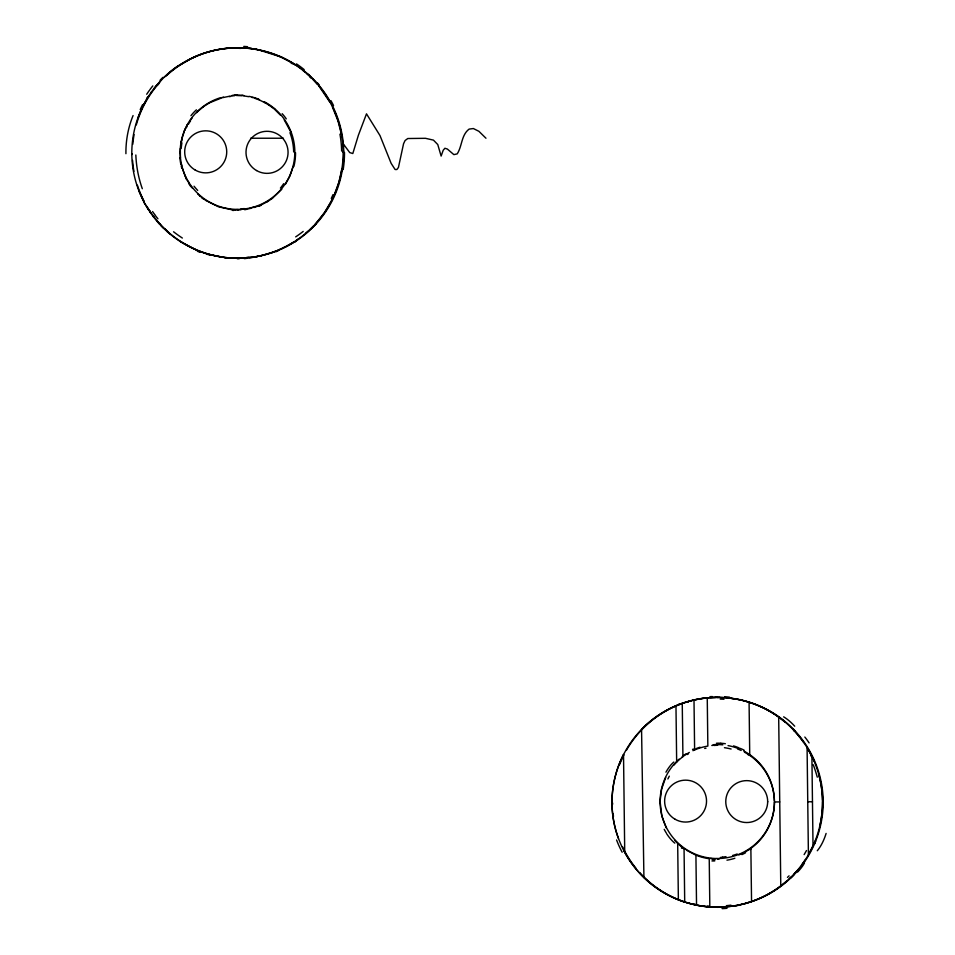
<?xml version="1.0" encoding="UTF-8"?>
<svg xmlns="http://www.w3.org/2000/svg" width="955" height="955" viewBox="0 0 955 955"><rect width="100%" height="100%" fill="white"/><g stroke="black" fill="none" stroke-linecap="round" stroke-linejoin="round"><path stroke-width="1.43" d="M767.677 801.591A20.962 20.962 0 0 1 736.245 819.736A20.962 20.962 0 0 1 736.245 783.434A20.962 20.962 0 0 1 767.677 801.591L767.677 801.913M294.844 152.657L294.809 152.705A57.252 57.252 0 0 1 237.843 209.384M679.089 759.141A57.073 57.073 0 0 0 660.084 801.102L661.6 789.105L665.683 777.525M779.734 801.925L774.386 801.961A56.954 56.954 0 0 1 750.881 848.35L750.594 848.565M180.328 148.491L180.411 157.909M180.173 153.433L180.197 151.845L180.173 152.681A57.24 57.24 0 0 0 237.091 209.384M660.108 802.964L660.144 801.758L661.779 815.797L666.292 827.901M660.096 802.212L660.144 801.102M341.771 169.322L338.93 182.119L333.892 195.906M181.056 142.665L181.378 141.018M819.605 826.708C823.652 809.888 823.437 792.065 818.96 775.341M293.221 166.23L289.866 176.162L285.342 184.434M181.88 138.845L184.267 131.504M137.771 118.408L141.662 108.81M815.021 841.128L814.018 843.552M184.936 129.916L185.604 128.459M186.022 127.612L187.096 125.535M332.018 199.87L324.342 212.846L314.971 224.521M623.472 754.605C610.221 780.247 608.311 811.44 618.446 838.49M143.477 105.098L146.903 98.938M148.013 97.124L148.777 95.93M805.244 859.858L801.567 865.099M190.033 120.736L190.403 120.211A15.005 3.832 -54.7 0 1 191.489 118.742L192.134 117.847M151.224 92.325L151.666 91.704M154.376 88.087L157.229 84.613M281.785 189.245L272.521 198.174M797.115 870.638L796.554 871.294M673.776 765.218L676.665 762.138A57.109 57.109 0 0 1 682.921 756.718L682.252 703.298L682.992 703.035M795.014 873.001L794.106 873.992M159.485 82.07L161.55 79.874M313.825 225.726L310.005 229.51M196.623 112.69L198.21 111.114M790.919 877.239L789.284 878.803M164.165 77.271L166.958 74.681M236.374 95.572L237.377 95.106M722.828 744.84A57.073 57.073 0 0 0 717.718 744.59L716.31 745.163L717.671 745.139M717.074 745.139L717.718 744.53M198.628 110.732L203.475 106.709M309.11 230.358L305.779 233.295M787.362 880.558L780.772 885.965A105.348 105.348 0 0 1 751.549 901.52L745.139 903.49M683.183 756.503L683.983 755.894M750.869 848.374L751.549 901.52M271.232 199.129L268.033 201.242M685.01 755.142L689.331 752.409M298.258 239.096L295.919 240.708M177.26 66.552L192.91 57.587M749.305 849.449L745.616 851.729M294.486 241.639L285.151 246.951M266.982 201.875L261.372 204.8M208.703 103.331L204.561 105.933A6.804 0.919 -36.4 0 0 203.451 106.697M742.453 853.388L738.848 854.952M283.146 247.954L278.06 250.222M194.414 56.906C208.369 50.675 223.685 47.535 238.953 47.762M692.888 750.666L694.619 749.95A57.276 57.276 0 0 1 707.846 746.07L707.249 697.795A105.516 105.516 0 0 0 693.999 699.92L692.065 700.373M682.252 703.298C666.996 708.491 652.134 718.315 641.557 729.345L643.921 877.597M259.593 205.564L253.875 207.545M276.21 250.962L273.464 252.001M272.402 252.383L262.195 255.379M684.568 702.51L691.253 700.576M221.536 97.971L210.196 102.519A67.578 59.091 85.1 0 0 208.727 103.379M222.813 97.625L229.797 96.18M743.969 903.812L739.731 904.827M261.037 255.654L256.835 256.525M250.652 208.381L246.08 209.252M733.452 905.997L731.649 906.259M250.759 257.468L249.279 257.647M231.098 96.013L234.775 95.631M711.809 745.485L713.182 745.342M246.271 257.946L247.023 257.874M235.646 209.885L237.329 209.897M710.472 697.544L719.843 697.353M241.03 209.778L238.225 209.885M244.062 258.101L236.542 258.304M721.503 907.166L719.843 907.226M719.079 859.106L716.907 858.521A57.073 57.073 0 0 1 660.084 801.854M235.396 209.909L233.008 209.814M718.136 859.13L716.907 858.521M240.087 258.292L238.774 258.304M715.247 697.341L717.253 697.329M718.542 907.238L719.413 907.238L713.063 907.166M236.518 47.762L237.485 47.75M718.888 907.238L718.972 907.238A8.87 0.669 -2.5 0 1 717.324 907.334M237.7 209.885L237.091 209.443L238.273 209.885M716.465 697.329L717.157 697.329M807.751 801.77L812.466 801.746M717.527 858.521L717.611 858.521A57.073 57.073 0 0 0 774.493 801.961M237.377 95.548L241.794 95.715M250.58 138.236L283.456 138.236M236.1 258.304L225.678 257.659M714.483 859.13L713.325 859.082M712.036 907.119L711.738 907.107A12.14 0.609 4.7 0 0 712.716 907.119M246.617 48.144L247.297 48.204M231.707 209.706L218.564 206.829L206.149 200.598M729.071 697.986L731.757 698.332M243.895 95.918L248.778 96.694M224.234 257.48L208.882 254.376M251.177 48.645L256.346 49.445M734.992 698.821L740.519 699.92M686.418 850.189L695.92 855.167A57.276 57.276 0 0 0 709.231 858.724L709.828 906.987A105.528 105.528 0 0 1 696.541 905.197L686.812 902.773M258.745 49.911L279.934 56.632M742.632 700.421L749.078 702.235A105.36 105.36 0 0 1 778.683 717.062L785.404 722.314M252.025 97.47L252.657 97.649M205.934 253.505L201.398 251.977M254.209 98.102L258.423 99.607M685.463 902.356C670.78 897.796 655.631 889.045 644.148 877.812M200.574 251.666L198.401 250.831M737.547 748.911L741.176 750.475M196.145 249.912L180.209 241.472M259.605 100.096L265.323 102.889M281.976 57.563L291.478 62.564M744.387 752.098L748.123 754.319M266.397 103.51L269.656 105.611M292.934 63.448L295.334 64.976M685.129 849.389L684.055 848.697A57.121 57.121 0 0 1 677.68 843.42L678.372 899.837M748.971 754.88L749.735 755.405A56.954 56.954 0 0 1 774.398 801.197L774.386 801.209A57.073 57.073 0 0 0 743.778 751.036M203.367 198.664L205.038 199.846A6.888 0.645 34.4 0 0 206.125 200.55M271.005 106.578L273.679 108.631M202.305 197.864L200.061 196.05M303.045 70.515L305.516 72.532M169.632 233.7L166.755 231.206M306.746 73.583L310.876 77.367M199.631 195.691L197.613 193.853M274.968 109.718L280.531 115.233M163.83 228.472L161.025 225.643M485.964 138.236L478.897 131.301L473.37 128.543L469.108 129.104C461.229 135.025 462.22 146.163 457.206 153.886L453.864 154.626L447.358 149.04L444.911 148.264L443.216 150.245L441.126 156.071L437.772 144.551L433.451 140.122L425.464 138.308L407.785 138.523L405.063 140.552L403.559 143.728L398.438 167.459L396.886 169.513L395.107 169.513L391.144 163.365L379.995 135.574L366.493 113.848L358.412 135.18L352.813 153.528L349.745 152.597L343.191 143.775M677.37 843.122L674.708 840.293M312.524 78.99L317.442 84.303M792.531 728.94L793.187 729.62M794.823 731.351L795.396 731.984A12.296 1.588 49.6 0 1 799.562 737.117M159.569 224.091L156.608 220.724M319.042 86.201L330.036 102.412M799.98 737.415L803.8 742.572M153.313 216.594L153.767 217.203M191.131 186.464L191.525 186.989A14.862 4.154 52.8 0 0 192.588 188.41M284.244 119.912L290.905 132.22M150.747 213.072L149.947 211.903M148.765 210.124L145.136 204.084M188.04 181.713L186.894 179.647M624.689 852.266L623.651 850.308M144.145 202.245L138.964 190.893M186.452 178.788L185.628 177.105M332.495 107.151L338.034 120.999L341.281 133.915M812.968 758.64L814.03 761.051M185.007 175.732L182.298 168.164M181.713 165.86L181.319 164.105M823.079 800.29L823.103 801.687M612.621 804.277L612.597 802.976M343.633 151.033L343.645 152.43M343.024 151.379L343.036 152.251M294.797 151.941L294.844 151.941A57.24 57.24 0 0 0 264.081 101.624M131.909 154.507L131.897 153.719L131.909 154.328M778.683 717.062L780.772 885.965M749.078 702.235L749.735 755.405M693.999 699.92L694.619 749.95M695.92 855.167L696.541 905.197M684.055 848.697L684.711 902.117M675.973 705.733L676.665 762.138M623.52 754.522L624.725 852.349A104.978 104.978 0 0 0 643.336 877.012M611.988 803.322L612.012 804.277A105.11 105.11 0 0 0 717.838 907.154M611.988 803.239L611.988 802.892A105.098 105.098 0 0 1 715.247 697.437M343.74 152.43A105.42 105.42 0 0 1 240.087 258.196M343.132 152.43A105.42 105.42 0 0 1 146.927 206.376M144.348 201.744A105.42 105.42 0 0 1 137.389 185.186M133.939 171.339A105.42 105.42 0 0 1 132.566 160.428M132.805 144.253A105.42 105.42 0 0 1 134.07 134.643M136.302 124.902A105.42 105.42 0 0 1 159.664 82.548M166.313 75.827A105.42 105.42 0 0 1 343.239 151.021M237.485 47.846A105.432 105.432 0 0 1 343.728 151.021M131.802 153.636A105.42 105.42 0 0 1 235.467 47.869M238.07 258.208A105.432 105.432 0 0 1 131.826 155.032M237.95 95.154A57.24 57.24 0 0 1 243.071 95.416M254.961 97.84A57.24 57.24 0 0 1 258.901 99.248M180.149 151.845A57.252 57.252 0 0 1 220.259 97.78M232.101 95.405A57.252 57.252 0 0 1 237.198 95.154M344.492 152.418A96.228 89.448 89 0 1 343.179 169.584M333.009 194.617A56.417 23.815 -75.2 0 1 331.254 198.437M315.95 223.983A17.178 2.567 -43.1 0 1 314.696 225.344M303.177 231.432A119.578 90.092 -0.1 0 1 295.668 236.876M296.408 241.006A84.947 52.298 -11.4 0 1 294.976 241.949M285.02 246.856A18.443 3.259 -25.9 0 1 283.098 247.799M277.965 250.95A30.608 9.264 -25.8 0 1 275.983 251.738M273.178 252.156A9.753 0.633 -21.6 0 1 272.068 252.55M262.1 255.451A13.979 1.552 -15.5 0 1 260.906 255.725M257.182 256.668A37.317 9.407 -3.3 0 1 255.618 256.955A27.17 6.231 -3.9 0 1 250.974 257.635M248.945 257.134A40.408 13.477 -2.5 0 1 246.772 257.349M246.426 258.423A42.641 19.768 -1.1 0 1 244.17 258.59M239.216 258.733A10.23 1.444 -1.7 0 1 237.258 258.745M226.753 258.029A7.592 0.824 8.4 0 1 224.712 257.814M210.554 255.176A8.261 0.967 18.9 0 1 206.387 254.042M200.144 251.798A7.604 0.752 17.7 0 1 199.118 251.392M199.905 252.227A22.562 4.345 27.8 0 1 197.339 251.249M182.357 238.046A48.562 17.99 33.3 0 1 173.559 231.779M167.519 231.217A33.33 8.082 37.3 0 1 164.726 228.627M160.894 225.165A26.083 4.62 50.8 0 1 159.497 223.673M157.933 218.791A63.734 34.893 57.9 0 1 155.283 215.448M154.997 214.923A78.095 54.566 60.9 0 1 152.561 211.532M150.269 211.652A90.785 76.519 64.6 0 1 149.099 209.873M144.981 204.203A14.743 2.173 61.1 0 1 143.895 202.185M142.307 188.708A83.121 58.935 85.8 0 1 135.837 154.997M125.917 153.695A83.073 68.748 89 0 1 133.079 115.567M140.218 109.598A17.787 3.987 -62.2 0 1 142.57 104.68M146.557 98.711A90.773 77.331 -66.9 0 1 147.679 96.885M146.7 94.27A78.083 59.532 -64.3 0 1 149.278 90.522M149.851 89.746A63.722 39.692 -61.3 0 1 152.788 85.914M157.193 85.544A29.832 6.434 -53.6 0 1 159.282 83.145M160.118 80.196A31.981 8.511 -38.5 0 1 162.899 77.355M166.898 74.645A48.55 22.156 -35.2 0 1 177.2 66.456M192.707 57.825A20.425 2.841 -28.1 0 1 194.151 57.157M238.893 48.323A40.325 13.597 0.1 0 1 240.947 48.371M241.018 48.156A43.285 18.575 -0.5 0 1 243.036 48.239M243.752 46.413A39.406 15.077 0 0 1 247.596 46.711M247.667 47.905A26.728 6.219 2 0 1 251.714 48.383M255.164 48.705A22.037 3.951 15.3 0 1 256.525 48.932M257.325 49.541A14.432 1.695 13.7 0 1 258.542 49.779M279.97 56.488A18.443 3.569 24 0 1 282.107 57.455M290.965 62.923A84.959 51.319 10.2 0 1 292.421 63.794M296.504 63.913A119.602 94.151 -7.2 0 1 304.191 69.631M308.596 74.383A13.358 1.504 35.8 0 1 309.563 75.397M310.017 77.057A15.746 1.6 42.3 0 1 311.402 78.406M317.406 82.846A40.85 13.072 58.4 0 1 319.113 84.828M330.908 100.621A57.312 27.409 75.1 0 1 333.546 105.551M339.944 134.201A96.395 86.953 88.2 0 1 341.639 151.057M244.313 208.572A34.798 19.649 -2.7 0 1 240.947 208.87M246.163 209.491A37.424 24.758 -1.7 0 1 244.611 209.694M253.445 207.247A26.561 9.848 -6.9 0 1 250.329 208.035M261.145 205.337A15.793 4.262 -29.1 0 1 259.223 206.137M268.403 201.123A7.915 0.848 -28.7 0 1 267.269 201.815M272.473 198.27A11.532 1.874 -41 0 1 271.16 199.237M283.695 183.658A35.06 19.828 -51.8 0 1 280.424 188.063M295.549 152.705A50.352 44.742 88.1 0 1 293.901 166.445M289.95 132.697A50.985 44.109 89 0 1 293.674 151.964M282.179 113.693A35.323 23.589 49.2 0 1 286.273 118.862M273.81 108.309A32.852 18.623 47.2 0 1 275.136 109.419M269.382 105.265A11.914 1.671 39.3 0 1 270.802 106.256M265.12 102.877A8.046 0.967 27.3 0 1 266.111 103.45M258.292 99.451A14.934 3.092 26.4 0 1 259.521 99.941M253.063 97.279A36.768 18.026 2.1 0 1 254.639 97.768M249.064 96.36A26.418 11.364 4.3 0 1 252.407 97.171M241.854 95.393A36.433 25.248 -0.5 0 1 243.979 95.607M234.082 95.321A6.745 1.337 -0.1 0 1 236.219 95.202M229.319 96.634A19.828 4.572 -14 0 1 230.537 96.467M221.775 97.613A6.864 0.943 -17.5 0 1 223.506 97.159M197.876 111.258A9.359 1.397 -39.9 0 1 198.318 110.84M190.952 115.674A26.465 12.487 -59.2 0 1 196.42 109.837M188.338 124.329A18.563 5.229 -54.6 0 1 190.511 120.915M186.703 125.678A20.031 5.933 -54.7 0 1 187.323 124.556M186.404 127.552A12.833 1.456 -59.8 0 1 186.786 126.812M184.291 130.978A9.311 1.277 -71.5 0 1 185.031 129.271M181.737 141.101A50.472 44.897 -82.6 0 1 182.226 138.941M181.199 148.55A55.867 53.922 -86.1 0 1 181.916 142.82M180.829 164.212A56.178 55.808 88.4 0 1 179.898 157.957M181.844 168.295A51.463 47.189 81.6 0 1 181.235 165.979M185.7 177.403A9.407 1.039 69 0 1 185.043 175.959M186.177 179.015A13.43 2.376 56.3 0 1 185.724 178.084M189.365 183.348A20.497 5.933 53.3 0 1 188.433 181.82M190.821 186.607A18.802 6.494 52.2 0 1 188.589 183.276M197.685 190.427A23.553 6.649 52.8 0 1 194.032 186.201M200.407 196.193A9.144 0.848 38.6 0 1 200.025 195.871M203.105 198.795A20.246 6.625 32.4 0 1 202.006 197.96M233.76 210.446A19.53 6.064 13.4 0 1 232.363 210.363M823.198 801.687A105.098 105.098 0 0 1 719.843 907.131M718.447 907.154A105.11 105.11 0 0 1 639.755 872.655M636.245 868.584A105.11 105.11 0 0 1 622.445 846.667M613.48 816.429A105.11 105.11 0 0 1 613.146 813.672M619.604 764.561A105.098 105.098 0 0 1 623.842 755.047M626.349 750.379A105.098 105.098 0 0 1 715.856 697.437M717.253 697.425A105.11 105.11 0 0 1 823.174 800.29M822.589 801.687A105.098 105.098 0 0 1 719.234 907.131M716.644 697.425A105.11 105.11 0 0 1 822.565 800.29M728.056 745.592A57.073 57.073 0 0 1 738.609 748.66M682.455 756.348A57.073 57.073 0 0 1 686.024 753.829M696.159 748.589A57.073 57.073 0 0 1 700.075 747.204M716.966 744.59A57.073 57.073 0 0 0 713.146 744.733A13.752 1.743 -13.6 0 1 714.519 744.661M679.423 703.847A30.19 1.946 -12.4 0 1 679.22 703.692M687.158 702.319A36.994 2.399 -19 0 1 687.994 702.092M622.159 852.242A73.081 45.088 81.9 0 1 616.572 839.97M709.923 696.661A18.909 3.116 -10.1 0 1 712.418 696.577M710.866 697.317A12.391 0.895 -7.1 0 1 711.905 697.269M720.213 699.084A30.62 7.342 2.6 0 1 723.974 699.251M724.666 696.72A37.902 14.23 2.6 0 1 729.548 697.186M731.506 698.511A27.48 6.005 4.5 0 1 734.658 698.988M740.053 699.597A20.58 3.271 17 0 1 741.032 699.824M741.187 699.979A14.91 1.826 16.1 0 1 742.417 700.266M783.649 716.835A24.185 9.108 49.3 0 1 794.703 726.194M793.295 729.011A9.789 1.516 46.5 0 1 794.99 730.802M793.605 730.587A11.436 0.764 46.4 0 1 793.927 730.933M804.826 737.045A42.748 18.802 67.3 0 1 809.1 742.906M810.544 754.868A15.483 1.122 62.3 0 1 811.356 756.515M813.254 764.74A41.686 10.624 77.2 0 1 817.277 777.179M695.622 904.457A31.491 1.074 13.9 0 1 694.321 904.11M745.043 903.561A14.444 1.671 -17.3 0 1 743.861 903.884M740.113 904.982A38.558 10.195 -4.8 0 1 738.525 905.316A28.017 6.697 -5.5 0 1 733.691 906.176M730.957 905.161A37.902 12.188 -4.4 0 1 726.349 905.674M726.994 908.301A30.62 10.565 -4.1 0 1 722.147 908.635M722.326 907.405A21.32 4.381 -3.9 0 1 721.323 907.453M708.813 906.104A19.804 1.815 6.4 0 1 707.392 905.985M806.486 850.547A42.748 11.341 -64.1 0 1 804.134 854.606M804.468 862.926A12.296 2.961 -47.3 0 1 797.568 872.058M797.15 871.044A9.908 1.253 -47.1 0 1 795.157 873.252M794.453 874.267A18.802 3.772 -46.6 0 1 790.847 877.896M789.081 875.854A40.719 11.412 -48.4 0 1 787.469 877.382M826.111 833.428A41.686 20.318 -84 0 1 817.289 850.738M815.582 841.379A15.483 2.173 -61.4 0 1 814.543 843.993M681.906 757.351A15.387 0.824 -33 0 1 682.073 757.196M704.706 748.457A17.775 1.862 -12.1 0 1 706.008 748.219M714.782 860.885A17.477 5.825 17.3 0 1 711.941 860.956M722.458 857.327A16.892 2.984 -5 0 1 720.309 857.471M726.015 856.659A29.008 12.546 -7 0 1 722.35 857.113M734.849 858.27A33.139 19.828 -6.7 0 1 726.958 860.18M737.212 853.985A30.691 11.89 -10.2 0 1 732.533 855.501M745.557 852.767A18.479 6.375 -34.7 0 1 741.928 854.606M751.287 848.577A12.105 2.638 -31 0 1 749.89 849.568M747.729 754.45A13.943 2.937 30.3 0 1 748.505 754.951M740.101 748.362A18.993 6.649 33.1 0 1 744.124 750.164M733.488 745.903A30.596 15.662 6 0 1 739.051 747.908M724.463 747.693A32.613 16.45 7 0 1 731.124 749.018M720.858 743.277A28.471 16.832 5.5 0 1 725.346 743.718M716.405 743.241A17.106 7.425 5.5 0 1 720.762 743.253M713.946 745.461A11.866 1.349 1.4 0 1 716.871 745.306M665.945 772.189A26.513 11.985 -69.6 0 1 673.788 762.03M667.891 778.982A33.413 16.88 -67.3 0 1 669.312 776.176M692.518 749.353A15.566 3.008 -39 0 1 694.321 749.52M687.361 754.522A31.073 3.235 -28 0 1 688.448 753.805M666.363 833.118A34.308 22.18 68.3 0 1 664.214 829.346M674.803 843.158A27.683 12.642 65.2 0 1 666.697 833.811M682.037 848.41A28.722 2.805 23.9 0 1 681.44 847.849M711.941 858.629A14.146 1.695 9.6 0 1 710.472 858.497M715.056 859.655A13 1.552 -5.4 0 1 712.311 859.452M813.015 845.82L808.408 854.725L807.082 747.61L811.905 756.408L813.015 845.82M256.525 170.539A21.022 21.022 0 0 0 288.064 152.322A21.022 21.022 0 0 0 256.525 134.118A21.022 21.022 0 0 0 256.525 170.539M195.202 170.05A21.022 21.022 0 0 0 226.729 151.845A21.022 21.022 0 0 0 195.202 133.64A21.022 21.022 0 0 0 195.202 170.05M675.101 819.259A20.962 20.962 0 0 0 706.533 801.114A20.962 20.962 0 0 0 675.101 782.957A20.962 20.962 0 0 0 675.101 819.259"/></g></svg>
